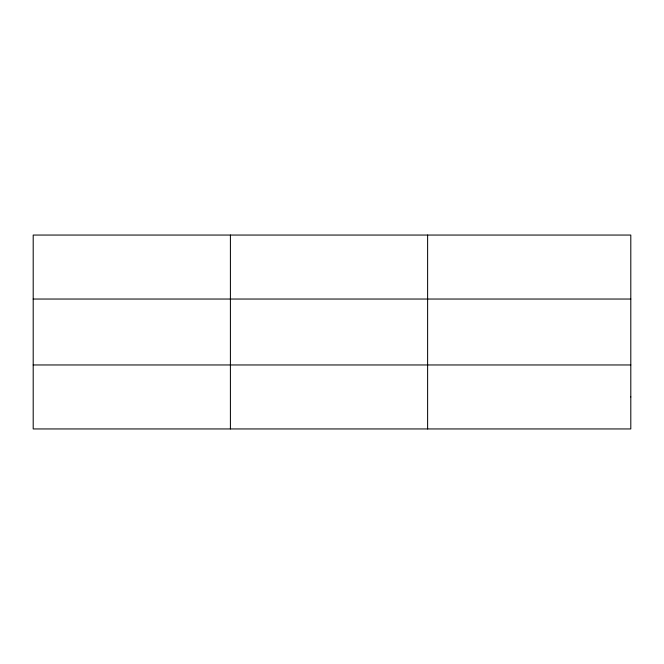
<?xml version="1.0" encoding="UTF-8"?>
<svg xmlns="http://www.w3.org/2000/svg" width="664" height="664" viewBox="0 0 664 664"><rect width="100%" height="100%" fill="white"/><g stroke="black" fill="none" stroke-linecap="round" stroke-linejoin="round"><path stroke-width="1" d="M230.408 428.944L230.408 235.056M427.616 428.944L427.616 235.056M33.2 299.041L630.8 299.041M33.2 364.959L630.8 364.959M630.8 396.947L630.8 428.944L33.2 428.944L33.2 235.056L630.8 235.056L630.8 396.947"/></g></svg>
